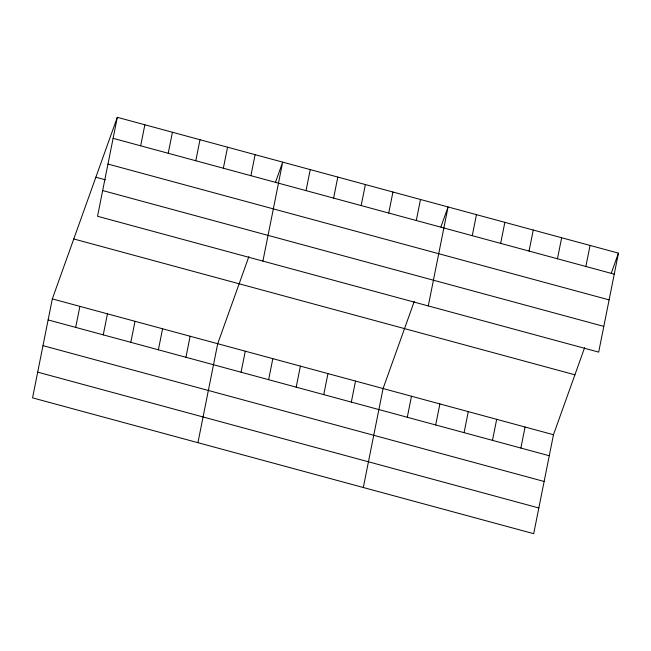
<?xml version="1.0" encoding="UTF-8"?>
<svg xmlns="http://www.w3.org/2000/svg" width="651" height="651" viewBox="0 0 651 651"><rect width="100%" height="100%" fill="white"/><g stroke="black" fill="none" stroke-linecap="round" stroke-linejoin="round"><path stroke-width="0.98" d="M117.302 117.31L97.528 216.278L598.676 352.11L618.45 253.141L117.302 117.31L52.324 298.89L32.55 397.859L533.698 533.69L553.472 434.722L584.622 347.675M75.687 327.388L79.886 306.361M140.665 145.808L144.864 124.78M103.249 334.858L107.456 313.831M168.227 153.278L172.425 132.251M130.81 342.328L135.017 321.301M195.788 160.748L199.987 139.721M158.38 349.799L162.579 328.771M223.35 168.218L227.557 147.191M185.942 357.269L190.141 336.241M250.912 175.689L255.119 154.661M197.928 442.688L217.703 343.712L248.853 256.665M262.906 261.1L282.68 162.132L275.536 182.109M241.065 372.217L245.272 351.182M306.043 190.629L310.242 169.602M268.627 379.688L272.834 358.66M333.605 198.099L337.804 177.072M296.197 387.158L300.396 366.131M361.167 205.57L365.374 184.542M323.759 394.628L327.958 373.601M388.728 213.04L392.935 192.012M351.32 402.098L355.519 381.071M416.298 220.51L420.497 199.483M363.307 487.509L383.081 388.541L414.231 301.486M428.285 305.929L448.059 206.953L440.914 226.93M407.282 417.267L411.481 396.239M472.26 235.678L476.459 214.651M435.682 424.965L439.881 403.937M500.652 243.376L504.859 222.349M464.082 432.663L468.281 411.627M529.051 251.074L533.259 230.047M492.473 440.353L496.68 419.325M557.451 258.772L561.65 237.745M520.873 448.051L525.08 427.023M585.851 266.471L590.05 245.443M611.305 273.111L618.45 253.141M113.103 138.338L614.251 274.169M107.96 164.06L609.108 299.891M95.86 177.227L105.364 179.806M102.663 190.556L603.811 326.387M73.766 238.966L574.914 374.797M52.324 298.89L553.472 434.722M48.125 319.918L549.273 455.749M42.982 345.64L544.13 481.471M37.693 372.144L538.841 507.975"/></g></svg>
